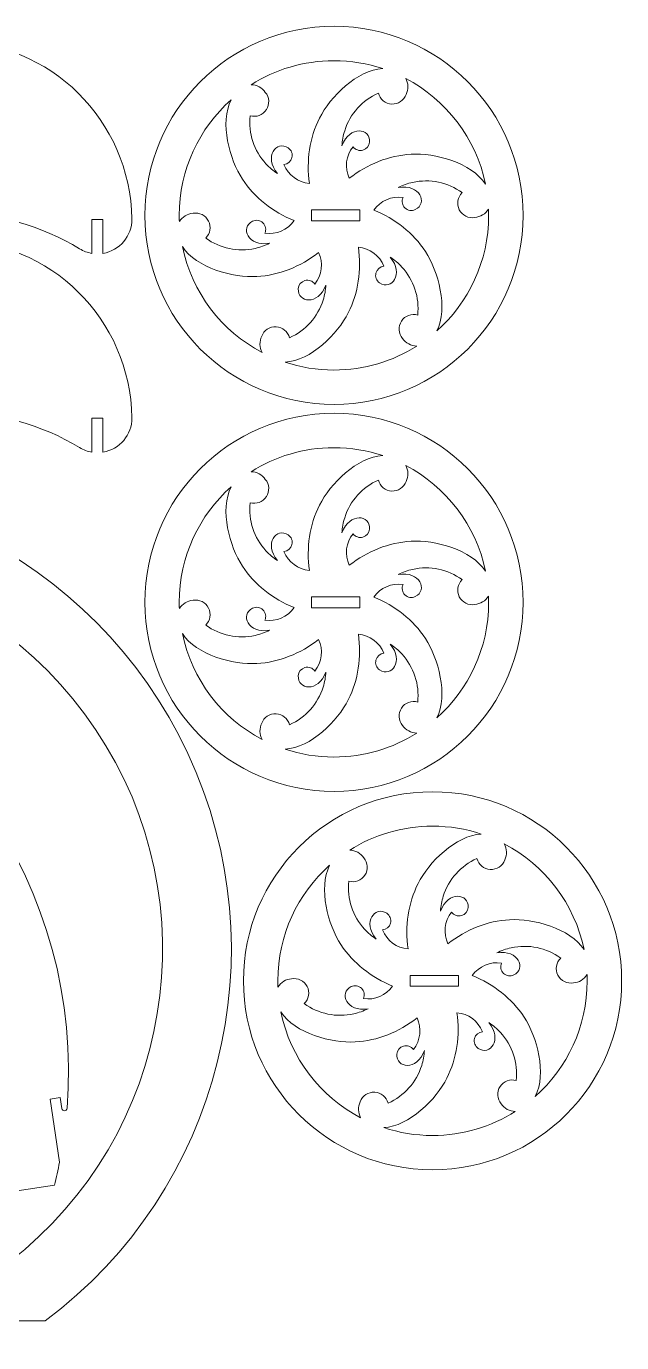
# Model space of a CAD drawing. Header units: millimetres. Extents: x -523 to 505, y -645 to 645.
# Drawn here: x 159 to 505, y -559 to 207 of the extents above; entities that cross this region are included whole.
import ezdxf

# ---------------------------------------------------------------- set-up
doc = ezdxf.new("R2010")
doc.units = ezdxf.units.MM
doc.header["$MEASUREMENT"] = 0
doc.layers.add('Layer 1', color=7, linetype='Continuous')

msp = doc.modelspace()

# ---------------------------------------------------------------- linework, layer by layer
at = {"layer": 'Layer 1', "color": 250, "lineweight": 20}
for points, knots in [([(-17.4281, 204.4295), (-17.4281, 204.4295), (-17.4281, 198.0795), (-17.4281, 198.0795), (-17.4281, 198.0795), (-17.4281, 198.0795), (-122.4281, 198.0795), (-122.4281, 198.0795), (-122.4281, 198.0795), (-122.4281, 198.0795), (-122.4281, 204.4295), (-122.4281, 204.4295), (-122.4281, 204.4295), (-122.4281, 204.4295), (-162.4281, 204.4295), (-162.4281, 204.4295), (-162.4281, 204.4295), (-162.4281, 204.4295), (-162.4281, 198.0795), (-162.4281, 198.0795), (-162.4281, 198.0795), (-162.4281, 198.0795), (-267.4281, 198.0795), (-267.4281, 198.0795), (-267.4281, 198.0795), (-267.4281, 198.0795), (-267.4281, 204.4295), (-267.4281, 204.4295), (-267.4281, 204.4295), (-267.4281, 204.4295), (-307.4281, 204.4295), (-307.4281, 204.4295), (-307.4281, 204.4295), (-307.4281, 204.4295), (-307.4281, 198.0795), (-307.4281, 198.0795), (-307.4281, 198.0795), (-307.4281, 198.0795), (-400.3692, 198.0795), (-400.3692, 198.0795), (-400.3692, 198.0795), (-457.6916, 198.0795), (-504.3701, 152.0093), (-505.1219, 94.6918), (-505.1219, 94.6918), (-505.252, 84.7731), (-498.0923, 76.2578), (-488.2986, 74.6831), (-488.2986, 74.6831), (-488.2986, 74.6831), (-488.2986, 94.4295), (-488.2986, 94.4295), (-488.2986, 94.4295), (-488.2986, 94.4295), (-481.9486, 94.4295), (-481.9486, 94.4295), (-481.9486, 94.4295), (-481.9486, 94.4295), (-481.9486, 74.6831), (-481.9486, 74.6831), (-481.9486, 74.6831), (-479.4079, 75.0916), (-476.9698, 75.9867), (-474.7682, 77.3191), (-474.7682, 77.3191), (-452.3282, 90.8999), (-426.5989, 98.0795), (-400.3692, 98.0795), (-400.3692, 98.0795), (-400.3692, 98.0795), (-307.4281, 98.0795), (-307.4281, 98.0795), (-307.4281, 98.0795), (-307.4281, 98.0795), (-307.4281, 91.7295), (-307.4281, 91.7295), (-307.4281, 91.7295), (-307.4281, 91.7295), (-267.4281, 91.7295), (-267.4281, 91.7295), (-267.4281, 91.7295), (-267.4281, 91.7295), (-267.4281, 98.0795), (-267.4281, 98.0795), (-267.4281, 98.0795), (-267.4281, 98.0795), (-162.4281, 98.0795), (-162.4281, 98.0795), (-162.4281, 98.0795), (-162.4281, 98.0795), (-162.4281, 91.7295), (-162.4281, 91.7295), (-162.4281, 91.7295), (-162.4281, 91.7295), (-122.4281, 91.7295), (-122.4281, 91.7295), (-122.4281, 91.7295), (-122.4281, 91.7295), (-122.4281, 98.0795), (-122.4281, 98.0795), (-122.4281, 98.0795), (-122.4281, 98.0795), (-17.4281, 98.0795), (-17.4281, 98.0795), (-17.4281, 98.0795), (-17.4281, 98.0795), (-17.4281, 91.7295), (-17.4281, 91.7295), (-17.4281, 91.7295), (-17.4281, 91.7295), (22.5719, 91.7295), (22.5719, 91.7295), (22.5719, 91.7295), (22.5719, 91.7295), (22.5719, 98.0795), (22.5719, 98.0795), (22.5719, 98.0795), (22.5719, 98.0795), (115.513, 98.0795), (115.513, 98.0795), (115.513, 98.0795), (141.7427, 98.0795), (167.472, 90.8999), (189.912, 77.3191), (189.912, 77.3191), (192.1136, 75.9867), (194.5517, 75.0916), (197.0924, 74.6831), (197.0924, 74.6831), (197.0924, 74.6831), (197.0924, 94.4295), (197.0924, 94.4295), (197.0924, 94.4295), (197.0924, 94.4295), (203.4424, 94.4295), (203.4424, 94.4295), (203.4424, 94.4295), (203.4424, 94.4295), (203.4424, 74.6831), (203.4424, 74.6831), (203.4424, 74.6831), (213.2361, 76.2578), (220.3957, 84.7731), (220.2657, 94.6918), (220.2657, 94.6918), (219.5139, 152.0093), (172.8354, 198.0795), (115.513, 198.0795), (115.513, 198.0795), (115.513, 198.0795), (22.5719, 198.0795), (22.5719, 198.0795), (22.5719, 198.0795), (22.5719, 198.0795), (22.5719, 204.4295), (22.5719, 204.4295), (22.5719, 204.4295), (22.5719, 204.4295), (-17.4281, 204.4295), (-17.4281, 204.4295)], [0, 0, 0, 0, 0.02439024, 0.02439024, 0.02439024, 0.02439024, 0.04878049, 0.04878049, 0.04878049, 0.04878049, 0.07317073, 0.07317073, 0.07317073, 0.07317073, 0.09756098, 0.09756098, 0.09756098, 0.09756098, 0.12195122, 0.12195122, 0.12195122, 0.12195122, 0.14634146, 0.14634146, 0.14634146, 0.14634146, 0.17073171, 0.17073171, 0.17073171, 0.17073171, 0.19512195, 0.19512195, 0.19512195, 0.19512195, 0.2195122, 0.2195122, 0.2195122, 0.2195122, 0.24390244, 0.24390244, 0.24390244, 0.24390244, 0.26829268, 0.26829268, 0.26829268, 0.26829268, 0.29268293, 0.29268293, 0.29268293, 0.29268293, 0.31707317, 0.31707317, 0.31707317, 0.31707317, 0.34146341, 0.34146341, 0.34146341, 0.34146341, 0.36585366, 0.36585366, 0.36585366, 0.36585366, 0.3902439, 0.3902439, 0.3902439, 0.3902439, 0.41463415, 0.41463415, 0.41463415, 0.41463415, 0.43902439, 0.43902439, 0.43902439, 0.43902439, 0.46341463, 0.46341463, 0.46341463, 0.46341463, 0.48780488, 0.48780488, 0.48780488, 0.48780488, 0.51219512, 0.51219512, 0.51219512, 0.51219512, 0.53658537, 0.53658537, 0.53658537, 0.53658537, 0.56097561, 0.56097561, 0.56097561, 0.56097561, 0.58536585, 0.58536585, 0.58536585, 0.58536585, 0.6097561, 0.6097561, 0.6097561, 0.6097561, 0.63414634, 0.63414634, 0.63414634, 0.63414634, 0.65853659, 0.65853659, 0.65853659, 0.65853659, 0.68292683, 0.68292683, 0.68292683, 0.68292683, 0.70731707, 0.70731707, 0.70731707, 0.70731707, 0.73170732, 0.73170732, 0.73170732, 0.73170732, 0.75609756, 0.75609756, 0.75609756, 0.75609756, 0.7804878, 0.7804878, 0.7804878, 0.7804878, 0.80487805, 0.80487805, 0.80487805, 0.80487805, 0.82926829, 0.82926829, 0.82926829, 0.82926829, 0.85365854, 0.85365854, 0.85365854, 0.85365854, 0.87804878, 0.87804878, 0.87804878, 0.87804878, 0.90243902, 0.90243902, 0.90243902, 0.90243902, 0.92682927, 0.92682927, 0.92682927, 0.92682927, 0.95121951, 0.95121951, 0.95121951, 0.95121951, 1, 1, 1, 1]), ([(447.8734, 96.7951), (447.8735, 157.5462), (398.625, 206.7949), (337.8738, 206.7951), (337.8738, 206.7951), (277.1225, 206.7953), (227.8737, 157.5468), (227.8735, 96.7956), (227.8735, 96.7956), (227.8733, 36.0444), (277.1217, -13.2045), (337.8735, -13.2048), (337.8735, -13.2048), (398.6247, -13.2048), (447.8733, 36.0438), (447.8734, 96.7951)], [0, 0, 0, 0, 0.2, 0.2, 0.2, 0.2, 0.4, 0.4, 0.4, 0.4, 0.6, 0.6, 0.6, 0.6, 1, 1, 1, 1]), ([(366.2148, 182.2034), (351.2769, 181.424), (335.6296, 165.6923), (329.4669, 153.4354), (329.4669, 153.4354), (323.6839, 141.9329), (321.6837, 128.5065), (323.6085, 115.3256), (323.6085, 115.3256), (317.0081, 115.8827), (311.2188, 120.1391), (308.7671, 126.4006), (308.7671, 126.4006), (310.9966, 126.6084), (312.854, 128.1961), (313.4059, 130.3659), (313.4059, 130.3659), (313.9582, 132.5358), (313.0853, 134.8181), (311.2265, 136.0662), (311.2265, 136.0662), (304.4615, 140.6079), (296.8277, 131.0697), (305.0412, 121.1), (305.0412, 121.1), (302.5899, 122.7055), (300.323, 124.6204), (298.3033, 126.8195), (298.3033, 126.8195), (291.3607, 134.3787), (288.0037, 144.558), (289.0875, 154.7644), (289.0875, 154.7644), (292.6666, 153.7414), (296.4941, 155.1744), (298.5216, 158.296), (298.5216, 158.296), (300.549, 161.4178), (300.3016, 165.4972), (297.9117, 168.3511), (297.9117, 168.3511), (296.0378, 171.0766), (292.9796, 172.7334), (289.6922, 172.8288), (289.6922, 172.8288), (303.613, 181.6606), (320.124, 186.7761), (337.8307, 186.7761), (337.8307, 186.7761), (347.7493, 186.7761), (357.2911, 185.1671), (366.2148, 182.2034)], [0, 0, 0, 0, 0.07142857, 0.07142857, 0.07142857, 0.07142857, 0.14285714, 0.14285714, 0.14285714, 0.14285714, 0.21428571, 0.21428571, 0.21428571, 0.21428571, 0.28571429, 0.28571429, 0.28571429, 0.28571429, 0.35714286, 0.35714286, 0.35714286, 0.35714286, 0.42857143, 0.42857143, 0.42857143, 0.42857143, 0.5, 0.5, 0.5, 0.5, 0.57142857, 0.57142857, 0.57142857, 0.57142857, 0.64285714, 0.64285714, 0.64285714, 0.64285714, 0.71428571, 0.71428571, 0.71428571, 0.71428571, 0.78571429, 0.78571429, 0.78571429, 0.78571429, 0.85714286, 0.85714286, 0.85714286, 0.85714286, 1, 1, 1, 1]), ([(379.6184, 176.5038), (403.1375, 164.1525), (420.5216, 141.7006), (426.0026, 114.9119), (426.0026, 114.9119), (417.8569, 127.4564), (396.4119, 133.1406), (382.7169, 132.3492), (382.7169, 132.3492), (369.8641, 131.6062), (357.2365, 126.6253), (346.7839, 118.368), (346.7839, 118.368), (343.9662, 124.3627), (344.7576, 131.5044), (348.9544, 136.7584), (348.9544, 136.7584), (350.2491, 134.9315), (352.5528, 134.1168), (354.7079, 134.7237), (354.7079, 134.7237), (356.8631, 135.3304), (358.4033, 137.2274), (358.5548, 139.4613), (358.5548, 139.4613), (359.1055, 147.5908), (347.0282, 149.4327), (342.501, 137.3347), (342.501, 137.3347), (342.6658, 140.2604), (343.1906, 143.1811), (344.0852, 146.0298), (344.0852, 146.0298), (347.1604, 155.8218), (354.2975, 163.8188), (363.6783, 167.9833), (363.6783, 167.9833), (364.5819, 164.3722), (367.7367, 161.774), (371.4539, 161.5789), (371.4539, 161.5789), (375.1711, 161.3841), (378.5802, 163.638), (379.8569, 167.1347), (379.8569, 167.1347), (381.2822, 170.1243), (381.1857, 173.6066), (379.6184, 176.5038)], [0, 0, 0, 0, 0.07692308, 0.07692308, 0.07692308, 0.07692308, 0.15384615, 0.15384615, 0.15384615, 0.15384615, 0.23076923, 0.23076923, 0.23076923, 0.23076923, 0.30769231, 0.30769231, 0.30769231, 0.30769231, 0.38461538, 0.38461538, 0.38461538, 0.38461538, 0.46153846, 0.46153846, 0.46153846, 0.46153846, 0.53846154, 0.53846154, 0.53846154, 0.53846154, 0.61538462, 0.61538462, 0.61538462, 0.61538462, 0.69230769, 0.69230769, 0.69230769, 0.69230769, 0.76923077, 0.76923077, 0.76923077, 0.76923077, 0.84615385, 0.84615385, 0.84615385, 0.84615385, 1, 1, 1, 1]), ([(284.5806, 117.8623), (291.6506, 107.1029), (302.278, 98.6576), (314.6554, 93.734), (314.6554, 93.734), (310.8727, 88.2966), (304.2921, 85.411), (297.6435, 86.4185), (297.6435, 86.4185), (298.5783, 88.4532), (298.132, 90.8556), (296.5288, 92.4185), (296.5288, 92.4185), (294.9258, 93.9817), (292.5129, 94.3669), (290.5025, 93.3812), (290.5025, 93.3812), (283.1869, 89.7934), (287.6303, 78.4133), (300.3711, 80.5415), (300.3711, 80.5415), (297.755, 79.2214), (294.9631, 78.2155), (292.0488, 77.566), (292.0488, 77.566), (282.0311, 75.3332), (271.537, 77.5155), (263.2399, 83.5574), (263.2399, 83.5574), (265.9155, 86.1455), (266.5882, 90.1766), (264.8985, 93.4934), (264.8985, 93.4934), (263.2087, 96.81), (259.5522, 98.6355), (255.8856, 97.9927), (255.8856, 97.9927), (252.5961, 97.7333), (249.6384, 95.9211), (247.9103, 93.133), (247.9103, 93.133), (247.8622, 94.342), (247.8307, 95.5554), (247.8307, 96.7762), (247.8307, 96.7762), (247.8307, 123.5162), (259.4965, 147.528), (278.0116, 164.0124), (278.0116, 164.0124), (271.2642, 150.6819), (277.0582, 129.3111), (284.5806, 117.8623)], [0, 0, 0, 0, 0.07142857, 0.07142857, 0.07142857, 0.07142857, 0.14285714, 0.14285714, 0.14285714, 0.14285714, 0.21428571, 0.21428571, 0.21428571, 0.21428571, 0.28571429, 0.28571429, 0.28571429, 0.28571429, 0.35714286, 0.35714286, 0.35714286, 0.35714286, 0.42857143, 0.42857143, 0.42857143, 0.42857143, 0.5, 0.5, 0.5, 0.5, 0.57142857, 0.57142857, 0.57142857, 0.57142857, 0.64285714, 0.64285714, 0.64285714, 0.64285714, 0.71428571, 0.71428571, 0.71428571, 0.71428571, 0.78571429, 0.78571429, 0.78571429, 0.78571429, 0.85714286, 0.85714286, 0.85714286, 0.85714286, 1, 1, 1, 1]), ([(419.7759, 95.5599), (423.0653, 95.8194), (426.0227, 97.6313), (427.751, 100.4192), (427.751, 100.4192), (427.7991, 99.2103), (427.8306, 97.997), (427.8306, 96.7762), (427.8306, 96.7762), (427.8306, 70.0363), (416.165, 46.0247), (397.6502, 29.5404), (397.6502, 29.5404), (404.3973, 42.8708), (398.6034, 64.2414), (391.0809, 75.6901), (391.0809, 75.6901), (384.011, 86.4496), (373.3837, 94.8949), (361.0062, 99.8185), (361.0062, 99.8185), (364.7889, 105.256), (371.3694, 108.1415), (378.018, 107.134), (378.018, 107.134), (377.0832, 105.0994), (377.5296, 102.6969), (379.1326, 101.1341), (379.1326, 101.1341), (380.7357, 99.5709), (383.1487, 99.1856), (385.159, 100.1714), (385.159, 100.1714), (392.4747, 103.7591), (388.0313, 115.1392), (375.2904, 113.0111), (375.2904, 113.0111), (377.9066, 114.3312), (380.6984, 115.3369), (383.6127, 115.9865), (383.6127, 115.9865), (393.6305, 118.2194), (404.1246, 116.037), (412.4216, 109.9952), (412.4216, 109.9952), (409.7461, 107.4071), (409.0734, 103.3758), (410.763, 100.0592), (410.763, 100.0592), (412.4528, 96.7426), (416.1094, 94.9171), (419.7759, 95.5599)], [0, 0, 0, 0, 0.07142857, 0.07142857, 0.07142857, 0.07142857, 0.14285714, 0.14285714, 0.14285714, 0.14285714, 0.21428571, 0.21428571, 0.21428571, 0.21428571, 0.28571429, 0.28571429, 0.28571429, 0.28571429, 0.35714286, 0.35714286, 0.35714286, 0.35714286, 0.42857143, 0.42857143, 0.42857143, 0.42857143, 0.5, 0.5, 0.5, 0.5, 0.57142857, 0.57142857, 0.57142857, 0.57142857, 0.64285714, 0.64285714, 0.64285714, 0.64285714, 0.71428571, 0.71428571, 0.71428571, 0.71428571, 0.78571429, 0.78571429, 0.78571429, 0.78571429, 0.85714286, 0.85714286, 0.85714286, 0.85714286, 1, 1, 1, 1]), ([(352.8734, 99.9702), (352.8734, 99.9702), (352.8734, 93.6202), (352.8734, 93.6202), (352.8734, 93.6202), (352.8734, 93.6202), (324.8735, 93.6202), (324.8735, 93.6202), (324.8735, 93.6202), (324.8735, 93.6202), (324.8735, 99.9702), (324.8735, 99.9702), (324.8735, 99.9702), (324.8735, 99.9702), (352.8734, 99.9702), (352.8734, 99.9702)], [0, 0, 0, 0, 0.2, 0.2, 0.2, 0.2, 0.4, 0.4, 0.4, 0.4, 0.6, 0.6, 0.6, 0.6, 1, 1, 1, 1]), ([(-17.4281, 88.7295), (-17.4281, 88.7295), (-17.4281, 82.3795), (-17.4281, 82.3795), (-17.4281, 82.3795), (-17.4281, 82.3795), (-122.4281, 82.3795), (-122.4281, 82.3795), (-122.4281, 82.3795), (-122.4281, 82.3795), (-122.4281, 88.7295), (-122.4281, 88.7295), (-122.4281, 88.7295), (-122.4281, 88.7295), (-162.4281, 88.7295), (-162.4281, 88.7295), (-162.4281, 88.7295), (-162.4281, 88.7295), (-162.4281, 82.3795), (-162.4281, 82.3795), (-162.4281, 82.3795), (-162.4281, 82.3795), (-267.4281, 82.3795), (-267.4281, 82.3795), (-267.4281, 82.3795), (-267.4281, 82.3795), (-267.4281, 88.7295), (-267.4281, 88.7295), (-267.4281, 88.7295), (-267.4281, 88.7295), (-307.4281, 88.7295), (-307.4281, 88.7295), (-307.4281, 88.7295), (-307.4281, 88.7295), (-307.4281, 82.3795), (-307.4281, 82.3795), (-307.4281, 82.3795), (-307.4281, 82.3795), (-400.3692, 82.3795), (-400.3692, 82.3795), (-400.3692, 82.3795), (-457.6916, 82.3795), (-504.3701, 36.3093), (-505.1219, -21.0082), (-505.1219, -21.0082), (-505.252, -30.9269), (-498.0923, -39.4422), (-488.2986, -41.0169), (-488.2986, -41.0169), (-488.2986, -41.0169), (-488.2986, -21.2705), (-488.2986, -21.2705), (-488.2986, -21.2705), (-488.2986, -21.2705), (-481.9486, -21.2705), (-481.9486, -21.2705), (-481.9486, -21.2705), (-481.9486, -21.2705), (-481.9486, -41.0169), (-481.9486, -41.0169), (-481.9486, -41.0169), (-479.4079, -40.6084), (-476.9698, -39.7133), (-474.7682, -38.3809), (-474.7682, -38.3809), (-452.3282, -24.8001), (-426.5989, -17.6205), (-400.3692, -17.6205), (-400.3692, -17.6205), (-400.3692, -17.6205), (-307.4281, -17.6205), (-307.4281, -17.6205), (-307.4281, -17.6205), (-307.4281, -17.6205), (-307.4281, -23.9705), (-307.4281, -23.9705), (-307.4281, -23.9705), (-307.4281, -23.9705), (-267.4281, -23.9705), (-267.4281, -23.9705), (-267.4281, -23.9705), (-267.4281, -23.9705), (-267.4281, -17.6205), (-267.4281, -17.6205), (-267.4281, -17.6205), (-267.4281, -17.6205), (-162.4281, -17.6205), (-162.4281, -17.6205), (-162.4281, -17.6205), (-162.4281, -17.6205), (-162.4281, -23.9705), (-162.4281, -23.9705), (-162.4281, -23.9705), (-162.4281, -23.9705), (-122.4281, -23.9705), (-122.4281, -23.9705), (-122.4281, -23.9705), (-122.4281, -23.9705), (-122.4281, -17.6205), (-122.4281, -17.6205), (-122.4281, -17.6205), (-122.4281, -17.6205), (-17.4281, -17.6205), (-17.4281, -17.6205), (-17.4281, -17.6205), (-17.4281, -17.6205), (-17.4281, -23.9705), (-17.4281, -23.9705), (-17.4281, -23.9705), (-17.4281, -23.9705), (22.5719, -23.9705), (22.5719, -23.9705), (22.5719, -23.9705), (22.5719, -23.9705), (22.5719, -17.6205), (22.5719, -17.6205), (22.5719, -17.6205), (22.5719, -17.6205), (115.513, -17.6205), (115.513, -17.6205), (115.513, -17.6205), (141.7427, -17.6205), (167.472, -24.8001), (189.912, -38.3809), (189.912, -38.3809), (192.1136, -39.7133), (194.5517, -40.6084), (197.0924, -41.0169), (197.0924, -41.0169), (197.0924, -41.0169), (197.0924, -21.2705), (197.0924, -21.2705), (197.0924, -21.2705), (197.0924, -21.2705), (203.4424, -21.2705), (203.4424, -21.2705), (203.4424, -21.2705), (203.4424, -21.2705), (203.4424, -41.0169), (203.4424, -41.0169), (203.4424, -41.0169), (213.2361, -39.4422), (220.3957, -30.9269), (220.2657, -21.0082), (220.2657, -21.0082), (219.5139, 36.3093), (172.8354, 82.3795), (115.513, 82.3795), (115.513, 82.3795), (115.513, 82.3795), (22.5719, 82.3795), (22.5719, 82.3795), (22.5719, 82.3795), (22.5719, 82.3795), (22.5719, 88.7295), (22.5719, 88.7295), (22.5719, 88.7295), (22.5719, 88.7295), (-17.4281, 88.7295), (-17.4281, 88.7295)], [0, 0, 0, 0, 0.02439024, 0.02439024, 0.02439024, 0.02439024, 0.04878049, 0.04878049, 0.04878049, 0.04878049, 0.07317073, 0.07317073, 0.07317073, 0.07317073, 0.09756098, 0.09756098, 0.09756098, 0.09756098, 0.12195122, 0.12195122, 0.12195122, 0.12195122, 0.14634146, 0.14634146, 0.14634146, 0.14634146, 0.17073171, 0.17073171, 0.17073171, 0.17073171, 0.19512195, 0.19512195, 0.19512195, 0.19512195, 0.2195122, 0.2195122, 0.2195122, 0.2195122, 0.24390244, 0.24390244, 0.24390244, 0.24390244, 0.26829268, 0.26829268, 0.26829268, 0.26829268, 0.29268293, 0.29268293, 0.29268293, 0.29268293, 0.31707317, 0.31707317, 0.31707317, 0.31707317, 0.34146341, 0.34146341, 0.34146341, 0.34146341, 0.36585366, 0.36585366, 0.36585366, 0.36585366, 0.3902439, 0.3902439, 0.3902439, 0.3902439, 0.41463415, 0.41463415, 0.41463415, 0.41463415, 0.43902439, 0.43902439, 0.43902439, 0.43902439, 0.46341463, 0.46341463, 0.46341463, 0.46341463, 0.48780488, 0.48780488, 0.48780488, 0.48780488, 0.51219512, 0.51219512, 0.51219512, 0.51219512, 0.53658537, 0.53658537, 0.53658537, 0.53658537, 0.56097561, 0.56097561, 0.56097561, 0.56097561, 0.58536585, 0.58536585, 0.58536585, 0.58536585, 0.6097561, 0.6097561, 0.6097561, 0.6097561, 0.63414634, 0.63414634, 0.63414634, 0.63414634, 0.65853659, 0.65853659, 0.65853659, 0.65853659, 0.68292683, 0.68292683, 0.68292683, 0.68292683, 0.70731707, 0.70731707, 0.70731707, 0.70731707, 0.73170732, 0.73170732, 0.73170732, 0.73170732, 0.75609756, 0.75609756, 0.75609756, 0.75609756, 0.7804878, 0.7804878, 0.7804878, 0.7804878, 0.80487805, 0.80487805, 0.80487805, 0.80487805, 0.82926829, 0.82926829, 0.82926829, 0.82926829, 0.85365854, 0.85365854, 0.85365854, 0.85365854, 0.87804878, 0.87804878, 0.87804878, 0.87804878, 0.90243902, 0.90243902, 0.90243902, 0.90243902, 0.92682927, 0.92682927, 0.92682927, 0.92682927, 0.95121951, 0.95121951, 0.95121951, 0.95121951, 1, 1, 1, 1]), ([(249.6586, 78.6413), (257.8037, 66.0962), (279.2494, 60.4119), (292.9447, 61.2033), (292.9447, 61.2033), (305.7976, 61.9463), (318.4252, 66.9273), (328.8778, 75.1846), (328.8778, 75.1846), (331.6954, 69.19), (330.9041, 62.0482), (326.7073, 56.7941), (326.7073, 56.7941), (325.4126, 58.621), (323.1089, 59.4357), (320.9538, 58.8288), (320.9538, 58.8288), (318.7985, 58.2221), (317.2584, 56.3251), (317.1069, 54.0912), (317.1069, 54.0912), (316.5562, 45.9617), (328.6335, 44.1198), (333.1607, 56.2177), (333.1607, 56.2177), (332.996, 53.2921), (332.4711, 50.3713), (331.5765, 47.5227), (331.5765, 47.5227), (328.5013, 37.7307), (321.3642, 29.7337), (311.9834, 25.5691), (311.9834, 25.5691), (311.0798, 29.1803), (307.925, 31.7785), (304.2077, 31.9735), (304.2077, 31.9735), (300.4906, 32.1684), (297.0814, 29.9145), (295.8048, 26.4178), (295.8048, 26.4178), (294.3794, 23.428), (294.476, 19.9455), (296.0436, 17.0482), (296.0436, 17.0482), (272.5239, 29.3996), (255.1394, 51.852), (249.6586, 78.6413)], [0, 0, 0, 0, 0.07692308, 0.07692308, 0.07692308, 0.07692308, 0.15384615, 0.15384615, 0.15384615, 0.15384615, 0.23076923, 0.23076923, 0.23076923, 0.23076923, 0.30769231, 0.30769231, 0.30769231, 0.30769231, 0.38461538, 0.38461538, 0.38461538, 0.38461538, 0.46153846, 0.46153846, 0.46153846, 0.46153846, 0.53846154, 0.53846154, 0.53846154, 0.53846154, 0.61538462, 0.61538462, 0.61538462, 0.61538462, 0.69230769, 0.69230769, 0.69230769, 0.69230769, 0.76923077, 0.76923077, 0.76923077, 0.76923077, 0.84615385, 0.84615385, 0.84615385, 0.84615385, 1, 1, 1, 1]), ([(352.0532, 78.2268), (358.6536, 77.6696), (364.4427, 73.4133), (366.8944, 67.1519), (366.8944, 67.1519), (364.6651, 66.9441), (362.8077, 65.3563), (362.2557, 63.1865), (362.2557, 63.1865), (361.7034, 61.0166), (362.5763, 58.7342), (364.4352, 57.4862), (364.4352, 57.4862), (371.2, 52.9445), (378.8338, 62.4827), (370.6203, 72.4525), (370.6203, 72.4525), (373.0718, 70.8469), (375.3386, 68.932), (377.3583, 66.7329), (377.3583, 66.7329), (384.301, 59.1737), (387.658, 48.9943), (386.5741, 38.7881), (386.5741, 38.7881), (382.9951, 39.811), (379.1675, 38.378), (377.1399, 35.2564), (377.1399, 35.2564), (375.1126, 32.1347), (375.3599, 28.0552), (377.7499, 25.2014), (377.7499, 25.2014), (379.6238, 22.4759), (382.6819, 20.8192), (385.9693, 20.7236), (385.9693, 20.7236), (372.0485, 11.8917), (355.5373, 6.7762), (337.8307, 6.7762), (337.8307, 6.7762), (327.9118, 6.7762), (318.37, 8.3854), (309.446, 11.3491), (309.446, 11.3491), (324.3841, 12.1279), (340.0321, 27.86), (346.1948, 40.1172), (346.1948, 40.1172), (351.9777, 51.6196), (353.978, 65.0459), (352.0532, 78.2268)], [0, 0, 0, 0, 0.07142857, 0.07142857, 0.07142857, 0.07142857, 0.14285714, 0.14285714, 0.14285714, 0.14285714, 0.21428571, 0.21428571, 0.21428571, 0.21428571, 0.28571429, 0.28571429, 0.28571429, 0.28571429, 0.35714286, 0.35714286, 0.35714286, 0.35714286, 0.42857143, 0.42857143, 0.42857143, 0.42857143, 0.5, 0.5, 0.5, 0.5, 0.57142857, 0.57142857, 0.57142857, 0.57142857, 0.64285714, 0.64285714, 0.64285714, 0.64285714, 0.71428571, 0.71428571, 0.71428571, 0.71428571, 0.78571429, 0.78571429, 0.78571429, 0.78571429, 0.85714286, 0.85714286, 0.85714286, 0.85714286, 1, 1, 1, 1]), ([(447.8734, -128.4182), (447.8735, -67.6671), (398.625, -18.4184), (337.8738, -18.4182), (337.8738, -18.4182), (277.1225, -18.418), (227.8737, -67.6665), (227.8735, -128.4177), (227.8735, -128.4177), (227.8733, -189.1689), (277.1217, -238.4178), (337.8735, -238.4181), (337.8735, -238.4181), (398.6247, -238.4181), (447.8733, -189.1695), (447.8734, -128.4182)], [0, 0, 0, 0, 0.2, 0.2, 0.2, 0.2, 0.4, 0.4, 0.4, 0.4, 0.6, 0.6, 0.6, 0.6, 1, 1, 1, 1]), ([(169.9523, -546.5589), (272.2128, -470.0063), (306.8327, -332.2655), (252.9196, -216.4601), (252.9196, -216.4601), (199.0066, -100.6546), (71.3154, -38.4776), (-53.0961, -67.4514), (-53.0961, -67.4514), (-53.8391, -67.6245), (-54.3338, -68.3266), (-54.2468, -69.0838), (-54.2468, -69.0838), (-54.1598, -69.841), (-53.5189, -70.4126), (-52.7566, -70.4126), (-52.7566, -70.4126), (-52.7566, -70.4126), (-46.2485, -70.4126), (-46.2485, -70.4126), (-46.2485, -70.4126), (-46.2485, -70.4126), (-46.2485, -76.4126), (-46.2485, -76.4126), (-46.2485, -76.4126), (-46.2485, -76.4126), (-83.4138, -76.4126), (-83.4138, -76.4126), (-83.4138, -76.4126), (-87.7338, -77.9698), (-92.0135, -79.637), (-96.2485, -81.4126), (-96.2485, -81.4126), (-96.2485, -81.4126), (-96.2479, -125.4705), (-96.2479, -125.4705), (-96.2479, -125.4705), (11.3485, -70.6638), (143.0072, -108.3943), (205.2428, -211.8707), (205.2428, -211.8707), (267.4784, -315.347), (239.0979, -449.3327), (140.2532, -518.6894), (140.2532, -518.6894), (121.1459, -524.6549), (105.3442, -500.4858), (119.162, -489.3595), (119.162, -489.3595), (120.3151, -491.3387), (122.3005, -492.7392), (124.5744, -493.0138), (124.5744, -493.0138), (132.485, -493.9689), (135.8885, -486.1015), (132.3889, -480.5572), (132.3889, -480.5572), (127.3983, -472.6506), (116.497, -476.801), (110.7236, -481.4439), (110.7236, -481.4439), (104.4728, -486.4704), (100.4853, -494.3996), (100.0154, -502.7927), (100.0154, -502.7927), (99.6681, -508.9951), (101.323, -514.9453), (104.4933, -519.9186), (104.4933, -519.9186), (106.605, -524.5849), (103.4913, -528.6359), (100.1404, -531.2445), (100.1404, -531.2445), (94.541, -535.603), (86.1167, -537.3902), (86.7679, -546.5588), (86.7679, -546.5588), (86.7679, -546.5588), (110.8601, -546.5589), (110.8601, -546.5589), (110.8601, -546.5589), (110.8601, -546.5589), (110.8601, -552.9089), (110.8601, -552.9089), (110.8601, -552.9089), (110.8601, -552.9089), (104.6444, -552.9089), (104.6444, -552.9089), (104.6444, -552.9089), (104.6444, -552.9089), (104.6444, -559.2589), (104.6444, -559.2589), (104.6444, -559.2589), (104.6444, -559.2589), (139.6443, -559.2589), (139.6443, -559.2589), (139.6443, -559.2589), (139.6443, -559.2589), (139.6443, -552.9089), (139.6443, -552.9089), (139.6443, -552.9089), (139.6443, -552.9089), (139.6443, -546.5589), (139.6443, -546.5589), (139.6443, -546.5589), (139.6443, -546.5589), (145.86, -546.5589), (145.86, -546.5589), (145.86, -546.5589), (145.86, -546.5589), (169.9523, -546.5589), (169.9523, -546.5589)], [0, 0, 0, 0, 0.03448276, 0.03448276, 0.03448276, 0.03448276, 0.06896552, 0.06896552, 0.06896552, 0.06896552, 0.10344828, 0.10344828, 0.10344828, 0.10344828, 0.13793103, 0.13793103, 0.13793103, 0.13793103, 0.17241379, 0.17241379, 0.17241379, 0.17241379, 0.20689655, 0.20689655, 0.20689655, 0.20689655, 0.24137931, 0.24137931, 0.24137931, 0.24137931, 0.27586207, 0.27586207, 0.27586207, 0.27586207, 0.31034483, 0.31034483, 0.31034483, 0.31034483, 0.34482759, 0.34482759, 0.34482759, 0.34482759, 0.37931034, 0.37931034, 0.37931034, 0.37931034, 0.4137931, 0.4137931, 0.4137931, 0.4137931, 0.44827586, 0.44827586, 0.44827586, 0.44827586, 0.48275862, 0.48275862, 0.48275862, 0.48275862, 0.51724138, 0.51724138, 0.51724138, 0.51724138, 0.55172414, 0.55172414, 0.55172414, 0.55172414, 0.5862069, 0.5862069, 0.5862069, 0.5862069, 0.62068966, 0.62068966, 0.62068966, 0.62068966, 0.65517241, 0.65517241, 0.65517241, 0.65517241, 0.68965517, 0.68965517, 0.68965517, 0.68965517, 0.72413793, 0.72413793, 0.72413793, 0.72413793, 0.75862069, 0.75862069, 0.75862069, 0.75862069, 0.79310345, 0.79310345, 0.79310345, 0.79310345, 0.82758621, 0.82758621, 0.82758621, 0.82758621, 0.86206897, 0.86206897, 0.86206897, 0.86206897, 0.89655172, 0.89655172, 0.89655172, 0.89655172, 0.93103448, 0.93103448, 0.93103448, 0.93103448, 1, 1, 1, 1]), ([(366.2148, -43.0099), (351.2769, -43.7893), (335.6296, -59.521), (329.4669, -71.7779), (329.4669, -71.7779), (323.6839, -83.2804), (321.6837, -96.7068), (323.6085, -109.8877), (323.6085, -109.8877), (317.0081, -109.3306), (311.2188, -105.0742), (308.7671, -98.8127), (308.7671, -98.8127), (310.9966, -98.6049), (312.854, -97.0172), (313.4059, -94.8474), (313.4059, -94.8474), (313.9582, -92.6775), (313.0853, -90.3952), (311.2265, -89.1471), (311.2265, -89.1471), (304.4615, -84.6054), (296.8277, -94.1436), (305.0412, -104.1133), (305.0412, -104.1133), (302.5899, -102.5078), (300.323, -100.5929), (298.3033, -98.3938), (298.3033, -98.3938), (291.3607, -90.8346), (288.0037, -80.6553), (289.0875, -70.4489), (289.0875, -70.4489), (292.6666, -71.4719), (296.4941, -70.0389), (298.5216, -66.9173), (298.5216, -66.9173), (300.549, -63.7955), (300.3016, -59.7161), (297.9117, -56.8622), (297.9117, -56.8622), (296.0378, -54.1367), (292.9796, -52.4799), (289.6922, -52.3845), (289.6922, -52.3845), (303.613, -43.5527), (320.124, -38.4372), (337.8307, -38.4372), (337.8307, -38.4372), (347.7493, -38.4372), (357.2911, -40.0462), (366.2148, -43.0099)], [0, 0, 0, 0, 0.07142857, 0.07142857, 0.07142857, 0.07142857, 0.14285714, 0.14285714, 0.14285714, 0.14285714, 0.21428571, 0.21428571, 0.21428571, 0.21428571, 0.28571429, 0.28571429, 0.28571429, 0.28571429, 0.35714286, 0.35714286, 0.35714286, 0.35714286, 0.42857143, 0.42857143, 0.42857143, 0.42857143, 0.5, 0.5, 0.5, 0.5, 0.57142857, 0.57142857, 0.57142857, 0.57142857, 0.64285714, 0.64285714, 0.64285714, 0.64285714, 0.71428571, 0.71428571, 0.71428571, 0.71428571, 0.78571429, 0.78571429, 0.78571429, 0.78571429, 0.85714286, 0.85714286, 0.85714286, 0.85714286, 1, 1, 1, 1]), ([(379.6184, -48.7095), (403.1375, -61.0608), (420.5216, -83.5127), (426.0026, -110.3014), (426.0026, -110.3014), (417.8569, -97.7569), (396.4119, -92.0727), (382.7169, -92.8641), (382.7169, -92.8641), (369.8641, -93.6071), (357.2365, -98.588), (346.7839, -106.8453), (346.7839, -106.8453), (343.9662, -100.8506), (344.7576, -93.7089), (348.9544, -88.4549), (348.9544, -88.4549), (350.2491, -90.2818), (352.5528, -91.0965), (354.7079, -90.4896), (354.7079, -90.4896), (356.8631, -89.8829), (358.4033, -87.9859), (358.5548, -85.752), (358.5548, -85.752), (359.1055, -77.6225), (347.0282, -75.7806), (342.501, -87.8786), (342.501, -87.8786), (342.6658, -84.9529), (343.1906, -82.0322), (344.0852, -79.1835), (344.0852, -79.1835), (347.1604, -69.3915), (354.2975, -61.3945), (363.6783, -57.23), (363.6783, -57.23), (364.5819, -60.8411), (367.7367, -63.4393), (371.4539, -63.6344), (371.4539, -63.6344), (375.1711, -63.8292), (378.5802, -61.5753), (379.8569, -58.0786), (379.8569, -58.0786), (381.2822, -55.089), (381.1857, -51.6067), (379.6184, -48.7095)], [0, 0, 0, 0, 0.07692308, 0.07692308, 0.07692308, 0.07692308, 0.15384615, 0.15384615, 0.15384615, 0.15384615, 0.23076923, 0.23076923, 0.23076923, 0.23076923, 0.30769231, 0.30769231, 0.30769231, 0.30769231, 0.38461538, 0.38461538, 0.38461538, 0.38461538, 0.46153846, 0.46153846, 0.46153846, 0.46153846, 0.53846154, 0.53846154, 0.53846154, 0.53846154, 0.61538462, 0.61538462, 0.61538462, 0.61538462, 0.69230769, 0.69230769, 0.69230769, 0.69230769, 0.76923077, 0.76923077, 0.76923077, 0.76923077, 0.84615385, 0.84615385, 0.84615385, 0.84615385, 1, 1, 1, 1]), ([(284.5806, -107.351), (291.6506, -118.1104), (302.278, -126.5557), (314.6554, -131.4793), (314.6554, -131.4793), (310.8727, -136.9167), (304.2921, -139.8023), (297.6435, -138.7948), (297.6435, -138.7948), (298.5783, -136.7601), (298.132, -134.3577), (296.5288, -132.7948), (296.5288, -132.7948), (294.9258, -131.2316), (292.5129, -130.8464), (290.5025, -131.8321), (290.5025, -131.8321), (283.1869, -135.4199), (287.6303, -146.8), (300.3711, -144.6718), (300.3711, -144.6718), (297.755, -145.9919), (294.9631, -146.9978), (292.0488, -147.6473), (292.0488, -147.6473), (282.0311, -149.8801), (271.537, -147.6978), (263.2399, -141.6559), (263.2399, -141.6559), (265.9155, -139.0678), (266.5882, -135.0367), (264.8985, -131.7199), (264.8985, -131.7199), (263.2087, -128.4033), (259.5522, -126.5778), (255.8856, -127.2206), (255.8856, -127.2206), (252.5961, -127.48), (249.6384, -129.2922), (247.9103, -132.0803), (247.9103, -132.0803), (247.8622, -130.8713), (247.8307, -129.6579), (247.8307, -128.4371), (247.8307, -128.4371), (247.8307, -101.6971), (259.4965, -77.6853), (278.0116, -61.2009), (278.0116, -61.2009), (271.2642, -74.5314), (277.0582, -95.9022), (284.5806, -107.351)], [0, 0, 0, 0, 0.07142857, 0.07142857, 0.07142857, 0.07142857, 0.14285714, 0.14285714, 0.14285714, 0.14285714, 0.21428571, 0.21428571, 0.21428571, 0.21428571, 0.28571429, 0.28571429, 0.28571429, 0.28571429, 0.35714286, 0.35714286, 0.35714286, 0.35714286, 0.42857143, 0.42857143, 0.42857143, 0.42857143, 0.5, 0.5, 0.5, 0.5, 0.57142857, 0.57142857, 0.57142857, 0.57142857, 0.64285714, 0.64285714, 0.64285714, 0.64285714, 0.71428571, 0.71428571, 0.71428571, 0.71428571, 0.78571429, 0.78571429, 0.78571429, 0.78571429, 0.85714286, 0.85714286, 0.85714286, 0.85714286, 1, 1, 1, 1]), ([(-324.3685, -273.5878), (-263.8744, -161.0801), (-132.8136, -106.3616), (-10.2784, -142.4537), (-10.2784, -142.4537), (112.2569, -178.5456), (192.7316, -295.5706), (182.5814, -422.9074), (182.5814, -422.9074), (182.5207, -423.6679), (181.9, -424.2615), (181.1383, -424.2881), (181.1383, -424.2881), (180.3766, -424.3146), (179.716, -423.7659), (179.6026, -423.012), (179.6026, -423.012), (179.6026, -423.012), (178.6348, -416.5763), (178.6348, -416.5763), (178.6348, -416.5763), (178.6348, -416.5763), (172.7015, -417.4686), (172.7015, -417.4686), (172.7015, -417.4686), (172.7015, -417.4686), (178.2284, -454.2206), (178.2284, -454.2206), (178.2284, -454.2206), (177.331, -458.7242), (176.3187, -463.2042), (175.1927, -467.6562), (175.1927, -467.6562), (175.1927, -467.6562), (131.6246, -474.2075), (131.6246, -474.2075), (131.6246, -474.2075), (169.8211, -359.6571), (112.931, -235.0733), (1.3501, -188.9178), (1.3501, -188.9178), (-110.2308, -142.7623), (-238.5062, -190.7524), (-292.3923, -298.8122), (-292.3923, -298.8122), (-295.45, -318.5941), (-269.1998, -330.6259), (-260.2521, -315.3072), (-260.2521, -315.3072), (-262.3807, -314.4612), (-264.0609, -312.7062), (-264.6706, -310.4984), (-264.6706, -310.4984), (-266.7915, -302.8178), (-259.5177, -298.2821), (-253.5146, -300.9183), (-253.5146, -300.9183), (-244.9538, -304.6776), (-247.4369, -316.0749), (-251.1696, -322.4746), (-251.1696, -322.4746), (-255.2107, -329.4034), (-262.4587, -334.5257), (-270.6886, -336.2385), (-270.6886, -336.2385), (-276.7704, -337.5043), (-282.9005, -336.7527), (-288.29, -334.3572), (-288.29, -334.3572), (-293.2184, -332.9629), (-296.7613, -336.6444), (-298.8426, -340.346), (-298.8426, -340.346), (-302.32, -346.5313), (-302.8345, -355.1277), (-311.998, -355.8472), (-311.998, -355.8472), (-311.998, -355.8472), (-315.5809, -332.0229), (-315.5809, -332.0229), (-315.5809, -332.0229), (-315.5809, -332.0229), (-321.8603, -332.9673), (-321.8603, -332.9673), (-321.8603, -332.9673), (-321.8603, -332.9673), (-320.9359, -339.1138), (-320.9359, -339.1138), (-320.9359, -339.1138), (-320.9359, -339.1138), (-327.2153, -340.0582), (-327.2153, -340.0582), (-327.2153, -340.0582), (-327.2153, -340.0582), (-332.4202, -305.4474), (-332.4202, -305.4474), (-332.4202, -305.4474), (-332.4202, -305.4474), (-326.1408, -304.5031), (-326.1408, -304.5031), (-326.1408, -304.5031), (-326.1408, -304.5031), (-319.8614, -303.5588), (-319.8614, -303.5588), (-319.8614, -303.5588), (-319.8614, -303.5588), (-320.7857, -297.4122), (-320.7857, -297.4122), (-320.7857, -297.4122), (-320.7857, -297.4122), (-324.3685, -273.5878), (-324.3685, -273.5878)], [0, 0, 0, 0, 0.03448276, 0.03448276, 0.03448276, 0.03448276, 0.06896552, 0.06896552, 0.06896552, 0.06896552, 0.10344828, 0.10344828, 0.10344828, 0.10344828, 0.13793103, 0.13793103, 0.13793103, 0.13793103, 0.17241379, 0.17241379, 0.17241379, 0.17241379, 0.20689655, 0.20689655, 0.20689655, 0.20689655, 0.24137931, 0.24137931, 0.24137931, 0.24137931, 0.27586207, 0.27586207, 0.27586207, 0.27586207, 0.31034483, 0.31034483, 0.31034483, 0.31034483, 0.34482759, 0.34482759, 0.34482759, 0.34482759, 0.37931034, 0.37931034, 0.37931034, 0.37931034, 0.4137931, 0.4137931, 0.4137931, 0.4137931, 0.44827586, 0.44827586, 0.44827586, 0.44827586, 0.48275862, 0.48275862, 0.48275862, 0.48275862, 0.51724138, 0.51724138, 0.51724138, 0.51724138, 0.55172414, 0.55172414, 0.55172414, 0.55172414, 0.5862069, 0.5862069, 0.5862069, 0.5862069, 0.62068966, 0.62068966, 0.62068966, 0.62068966, 0.65517241, 0.65517241, 0.65517241, 0.65517241, 0.68965517, 0.68965517, 0.68965517, 0.68965517, 0.72413793, 0.72413793, 0.72413793, 0.72413793, 0.75862069, 0.75862069, 0.75862069, 0.75862069, 0.79310345, 0.79310345, 0.79310345, 0.79310345, 0.82758621, 0.82758621, 0.82758621, 0.82758621, 0.86206897, 0.86206897, 0.86206897, 0.86206897, 0.89655172, 0.89655172, 0.89655172, 0.89655172, 0.93103448, 0.93103448, 0.93103448, 0.93103448, 1, 1, 1, 1]), ([(419.7759, -129.6534), (423.0653, -129.3939), (426.0227, -127.582), (427.751, -124.7941), (427.751, -124.7941), (427.7991, -126.003), (427.8306, -127.2163), (427.8306, -128.4371), (427.8306, -128.4371), (427.8306, -155.177), (416.165, -179.1886), (397.6502, -195.6729), (397.6502, -195.6729), (404.3973, -182.3425), (398.6034, -160.9719), (391.0809, -149.5232), (391.0809, -149.5232), (384.011, -138.7637), (373.3837, -130.3184), (361.0062, -125.3948), (361.0062, -125.3948), (364.7889, -119.9573), (371.3694, -117.0718), (378.018, -118.0793), (378.018, -118.0793), (377.0832, -120.1139), (377.5296, -122.5164), (379.1326, -124.0792), (379.1326, -124.0792), (380.7357, -125.6424), (383.1487, -126.0277), (385.159, -125.0419), (385.159, -125.0419), (392.4747, -121.4542), (388.0313, -110.0741), (375.2904, -112.2022), (375.2904, -112.2022), (377.9066, -110.8821), (380.6984, -109.8764), (383.6127, -109.2268), (383.6127, -109.2268), (393.6305, -106.9939), (404.1246, -109.1763), (412.4216, -115.2181), (412.4216, -115.2181), (409.7461, -117.8062), (409.0734, -121.8375), (410.763, -125.1541), (410.763, -125.1541), (412.4528, -128.4707), (416.1094, -130.2962), (419.7759, -129.6534)], [0, 0, 0, 0, 0.07142857, 0.07142857, 0.07142857, 0.07142857, 0.14285714, 0.14285714, 0.14285714, 0.14285714, 0.21428571, 0.21428571, 0.21428571, 0.21428571, 0.28571429, 0.28571429, 0.28571429, 0.28571429, 0.35714286, 0.35714286, 0.35714286, 0.35714286, 0.42857143, 0.42857143, 0.42857143, 0.42857143, 0.5, 0.5, 0.5, 0.5, 0.57142857, 0.57142857, 0.57142857, 0.57142857, 0.64285714, 0.64285714, 0.64285714, 0.64285714, 0.71428571, 0.71428571, 0.71428571, 0.71428571, 0.78571429, 0.78571429, 0.78571429, 0.78571429, 0.85714286, 0.85714286, 0.85714286, 0.85714286, 1, 1, 1, 1]), ([(352.8734, -125.2431), (352.8734, -125.2431), (352.8734, -131.5931), (352.8734, -131.5931), (352.8734, -131.5931), (352.8734, -131.5931), (324.8735, -131.5931), (324.8735, -131.5931), (324.8735, -131.5931), (324.8735, -131.5931), (324.8735, -125.2431), (324.8735, -125.2431), (324.8735, -125.2431), (324.8735, -125.2431), (352.8734, -125.2431), (352.8734, -125.2431)], [0, 0, 0, 0, 0.2, 0.2, 0.2, 0.2, 0.4, 0.4, 0.4, 0.4, 0.6, 0.6, 0.6, 0.6, 1, 1, 1, 1]), ([(249.6586, -146.572), (257.8037, -159.1171), (279.2494, -164.8014), (292.9447, -164.01), (292.9447, -164.01), (305.7976, -163.267), (318.4252, -158.286), (328.8778, -150.0287), (328.8778, -150.0287), (331.6954, -156.0233), (330.9041, -163.1651), (326.7073, -168.4192), (326.7073, -168.4192), (325.4126, -166.5923), (323.1089, -165.7776), (320.9538, -166.3845), (320.9538, -166.3845), (318.7985, -166.9912), (317.2584, -168.8882), (317.1069, -171.1221), (317.1069, -171.1221), (316.5562, -179.2516), (328.6335, -181.0935), (333.1607, -168.9956), (333.1607, -168.9956), (332.996, -171.9212), (332.4711, -174.842), (331.5765, -177.6906), (331.5765, -177.6906), (328.5013, -187.4826), (321.3642, -195.4796), (311.9834, -199.6442), (311.9834, -199.6442), (311.0798, -196.033), (307.925, -193.4348), (304.2077, -193.2398), (304.2077, -193.2398), (300.4906, -193.0449), (297.0814, -195.2988), (295.8048, -198.7955), (295.8048, -198.7955), (294.3794, -201.7853), (294.476, -205.2678), (296.0436, -208.1651), (296.0436, -208.1651), (272.5239, -195.8137), (255.1394, -173.3613), (249.6586, -146.572)], [0, 0, 0, 0, 0.07692308, 0.07692308, 0.07692308, 0.07692308, 0.15384615, 0.15384615, 0.15384615, 0.15384615, 0.23076923, 0.23076923, 0.23076923, 0.23076923, 0.30769231, 0.30769231, 0.30769231, 0.30769231, 0.38461538, 0.38461538, 0.38461538, 0.38461538, 0.46153846, 0.46153846, 0.46153846, 0.46153846, 0.53846154, 0.53846154, 0.53846154, 0.53846154, 0.61538462, 0.61538462, 0.61538462, 0.61538462, 0.69230769, 0.69230769, 0.69230769, 0.69230769, 0.76923077, 0.76923077, 0.76923077, 0.76923077, 0.84615385, 0.84615385, 0.84615385, 0.84615385, 1, 1, 1, 1]), ([(352.0532, -146.9865), (358.6536, -147.5437), (364.4427, -151.8), (366.8944, -158.0614), (366.8944, -158.0614), (364.6651, -158.2692), (362.8077, -159.857), (362.2557, -162.0268), (362.2557, -162.0268), (361.7034, -164.1967), (362.5763, -166.4791), (364.4352, -167.7271), (364.4352, -167.7271), (371.2, -172.2688), (378.8338, -162.7306), (370.6203, -152.7608), (370.6203, -152.7608), (373.0718, -154.3664), (375.3386, -156.2813), (377.3583, -158.4804), (377.3583, -158.4804), (384.301, -166.0396), (387.658, -176.219), (386.5741, -186.4252), (386.5741, -186.4252), (382.9951, -185.4023), (379.1675, -186.8353), (377.1399, -189.9569), (377.1399, -189.9569), (375.1126, -193.0786), (375.3599, -197.1581), (377.7499, -200.0119), (377.7499, -200.0119), (379.6238, -202.7374), (382.6819, -204.3941), (385.9693, -204.4897), (385.9693, -204.4897), (372.0485, -213.3216), (355.5373, -218.4371), (337.8307, -218.4371), (337.8307, -218.4371), (327.9118, -218.4371), (318.37, -216.8279), (309.446, -213.8642), (309.446, -213.8642), (324.3841, -213.0854), (340.0321, -197.3533), (346.1948, -185.0961), (346.1948, -185.0961), (351.9777, -173.5937), (353.978, -160.1674), (352.0532, -146.9865)], [0, 0, 0, 0, 0.07142857, 0.07142857, 0.07142857, 0.07142857, 0.14285714, 0.14285714, 0.14285714, 0.14285714, 0.21428571, 0.21428571, 0.21428571, 0.21428571, 0.28571429, 0.28571429, 0.28571429, 0.28571429, 0.35714286, 0.35714286, 0.35714286, 0.35714286, 0.42857143, 0.42857143, 0.42857143, 0.42857143, 0.5, 0.5, 0.5, 0.5, 0.57142857, 0.57142857, 0.57142857, 0.57142857, 0.64285714, 0.64285714, 0.64285714, 0.64285714, 0.71428571, 0.71428571, 0.71428571, 0.71428571, 0.78571429, 0.78571429, 0.78571429, 0.78571429, 0.85714286, 0.85714286, 0.85714286, 0.85714286, 1, 1, 1, 1]), ([(505.2058, -348.6627), (505.2059, -287.9116), (455.9574, -238.6629), (395.2062, -238.6627), (395.2062, -238.6627), (334.4549, -238.6625), (285.2061, -287.911), (285.2059, -348.6622), (285.2059, -348.6622), (285.2057, -409.4134), (334.4541, -458.6623), (395.2059, -458.6626), (395.2059, -458.6626), (455.9571, -458.6626), (505.2057, -409.414), (505.2058, -348.6627)], [0, 0, 0, 0, 0.2, 0.2, 0.2, 0.2, 0.4, 0.4, 0.4, 0.4, 0.6, 0.6, 0.6, 0.6, 1, 1, 1, 1]), ([(423.5472, -263.2544), (408.6093, -264.0338), (392.962, -279.7655), (386.7993, -292.0224), (386.7993, -292.0224), (381.0163, -303.5249), (379.0161, -316.9513), (380.9409, -330.1322), (380.9409, -330.1322), (374.3405, -329.5751), (368.5512, -325.3187), (366.0995, -319.0572), (366.0995, -319.0572), (368.329, -318.8494), (370.1864, -317.2617), (370.7383, -315.0919), (370.7383, -315.0919), (371.2906, -312.922), (370.4177, -310.6397), (368.5589, -309.3916), (368.5589, -309.3916), (361.7939, -304.8499), (354.1601, -314.3881), (362.3736, -324.3578), (362.3736, -324.3578), (359.9223, -322.7523), (357.6554, -320.8374), (355.6357, -318.6383), (355.6357, -318.6383), (348.6931, -311.0791), (345.3361, -300.8998), (346.4199, -290.6934), (346.4199, -290.6934), (349.999, -291.7164), (353.8265, -290.2834), (355.854, -287.1618), (355.854, -287.1618), (357.8814, -284.04), (357.634, -279.9606), (355.2441, -277.1067), (355.2441, -277.1067), (353.3702, -274.3812), (350.312, -272.7244), (347.0246, -272.629), (347.0246, -272.629), (360.9454, -263.7972), (377.4564, -258.6817), (395.1631, -258.6817), (395.1631, -258.6817), (405.0817, -258.6817), (414.6235, -260.2907), (423.5472, -263.2544)], [0, 0, 0, 0, 0.07142857, 0.07142857, 0.07142857, 0.07142857, 0.14285714, 0.14285714, 0.14285714, 0.14285714, 0.21428571, 0.21428571, 0.21428571, 0.21428571, 0.28571429, 0.28571429, 0.28571429, 0.28571429, 0.35714286, 0.35714286, 0.35714286, 0.35714286, 0.42857143, 0.42857143, 0.42857143, 0.42857143, 0.5, 0.5, 0.5, 0.5, 0.57142857, 0.57142857, 0.57142857, 0.57142857, 0.64285714, 0.64285714, 0.64285714, 0.64285714, 0.71428571, 0.71428571, 0.71428571, 0.71428571, 0.78571429, 0.78571429, 0.78571429, 0.78571429, 0.85714286, 0.85714286, 0.85714286, 0.85714286, 1, 1, 1, 1]), ([(436.9508, -268.954), (460.4699, -281.3053), (477.854, -303.7572), (483.335, -330.5459), (483.335, -330.5459), (475.1893, -318.0014), (453.7443, -312.3172), (440.0493, -313.1086), (440.0493, -313.1086), (427.1965, -313.8516), (414.5689, -318.8325), (404.1163, -327.0898), (404.1163, -327.0898), (401.2986, -321.0951), (402.09, -313.9534), (406.2868, -308.6994), (406.2868, -308.6994), (407.5815, -310.5263), (409.8852, -311.341), (412.0403, -310.7341), (412.0403, -310.7341), (414.1955, -310.1274), (415.7357, -308.2304), (415.8872, -305.9965), (415.8872, -305.9965), (416.4379, -297.867), (404.3606, -296.0251), (399.8334, -308.1231), (399.8334, -308.1231), (399.9982, -305.1974), (400.523, -302.2767), (401.4176, -299.428), (401.4176, -299.428), (404.4928, -289.636), (411.6299, -281.639), (421.0107, -277.4745), (421.0107, -277.4745), (421.9143, -281.0856), (425.0691, -283.6838), (428.7863, -283.8789), (428.7863, -283.8789), (432.5035, -284.0737), (435.9126, -281.8198), (437.1893, -278.3231), (437.1893, -278.3231), (438.6146, -275.3335), (438.5181, -271.8512), (436.9508, -268.954)], [0, 0, 0, 0, 0.07692308, 0.07692308, 0.07692308, 0.07692308, 0.15384615, 0.15384615, 0.15384615, 0.15384615, 0.23076923, 0.23076923, 0.23076923, 0.23076923, 0.30769231, 0.30769231, 0.30769231, 0.30769231, 0.38461538, 0.38461538, 0.38461538, 0.38461538, 0.46153846, 0.46153846, 0.46153846, 0.46153846, 0.53846154, 0.53846154, 0.53846154, 0.53846154, 0.61538462, 0.61538462, 0.61538462, 0.61538462, 0.69230769, 0.69230769, 0.69230769, 0.69230769, 0.76923077, 0.76923077, 0.76923077, 0.76923077, 0.84615385, 0.84615385, 0.84615385, 0.84615385, 1, 1, 1, 1]), ([(341.913, -327.5955), (348.983, -338.3549), (359.6104, -346.8002), (371.9878, -351.7238), (371.9878, -351.7238), (368.2051, -357.1612), (361.6245, -360.0468), (354.9759, -359.0393), (354.9759, -359.0393), (355.9107, -357.0046), (355.4644, -354.6022), (353.8612, -353.0393), (353.8612, -353.0393), (352.2582, -351.4761), (349.8453, -351.0909), (347.8349, -352.0766), (347.8349, -352.0766), (340.5193, -355.6644), (344.9627, -367.0445), (357.7035, -364.9163), (357.7035, -364.9163), (355.0874, -366.2364), (352.2955, -367.2423), (349.3812, -367.8918), (349.3812, -367.8918), (339.3635, -370.1246), (328.8694, -367.9423), (320.5723, -361.9004), (320.5723, -361.9004), (323.2479, -359.3123), (323.9206, -355.2812), (322.2309, -351.9644), (322.2309, -351.9644), (320.5411, -348.6478), (316.8846, -346.8223), (313.218, -347.4651), (313.218, -347.4651), (309.9285, -347.7245), (306.9708, -349.5367), (305.2427, -352.3248), (305.2427, -352.3248), (305.1946, -351.1158), (305.1631, -349.9024), (305.1631, -348.6816), (305.1631, -348.6816), (305.1631, -321.9416), (316.8289, -297.9298), (335.344, -281.4454), (335.344, -281.4454), (328.5966, -294.7759), (334.3906, -316.1467), (341.913, -327.5955)], [0, 0, 0, 0, 0.07142857, 0.07142857, 0.07142857, 0.07142857, 0.14285714, 0.14285714, 0.14285714, 0.14285714, 0.21428571, 0.21428571, 0.21428571, 0.21428571, 0.28571429, 0.28571429, 0.28571429, 0.28571429, 0.35714286, 0.35714286, 0.35714286, 0.35714286, 0.42857143, 0.42857143, 0.42857143, 0.42857143, 0.5, 0.5, 0.5, 0.5, 0.57142857, 0.57142857, 0.57142857, 0.57142857, 0.64285714, 0.64285714, 0.64285714, 0.64285714, 0.71428571, 0.71428571, 0.71428571, 0.71428571, 0.78571429, 0.78571429, 0.78571429, 0.78571429, 0.85714286, 0.85714286, 0.85714286, 0.85714286, 1, 1, 1, 1]), ([(477.1083, -349.8979), (480.3977, -349.6384), (483.3551, -347.8265), (485.0834, -345.0386), (485.0834, -345.0386), (485.1315, -346.2475), (485.163, -347.4608), (485.163, -348.6816), (485.163, -348.6816), (485.163, -375.4215), (473.4974, -399.4331), (454.9826, -415.9174), (454.9826, -415.9174), (461.7297, -402.587), (455.9358, -381.2164), (448.4133, -369.7677), (448.4133, -369.7677), (441.3434, -359.0082), (430.7161, -350.5629), (418.3386, -345.6393), (418.3386, -345.6393), (422.1213, -340.2018), (428.7018, -337.3163), (435.3504, -338.3238), (435.3504, -338.3238), (434.4156, -340.3584), (434.862, -342.7609), (436.465, -344.3237), (436.465, -344.3237), (438.0681, -345.8869), (440.4811, -346.2722), (442.4914, -345.2864), (442.4914, -345.2864), (449.8071, -341.6987), (445.3637, -330.3186), (432.6228, -332.4467), (432.6228, -332.4467), (435.239, -331.1266), (438.0308, -330.1209), (440.9451, -329.4713), (440.9451, -329.4713), (450.9629, -327.2384), (461.457, -329.4208), (469.754, -335.4626), (469.754, -335.4626), (467.0785, -338.0507), (466.4058, -342.082), (468.0954, -345.3986), (468.0954, -345.3986), (469.7852, -348.7152), (473.4418, -350.5407), (477.1083, -349.8979)], [0, 0, 0, 0, 0.07142857, 0.07142857, 0.07142857, 0.07142857, 0.14285714, 0.14285714, 0.14285714, 0.14285714, 0.21428571, 0.21428571, 0.21428571, 0.21428571, 0.28571429, 0.28571429, 0.28571429, 0.28571429, 0.35714286, 0.35714286, 0.35714286, 0.35714286, 0.42857143, 0.42857143, 0.42857143, 0.42857143, 0.5, 0.5, 0.5, 0.5, 0.57142857, 0.57142857, 0.57142857, 0.57142857, 0.64285714, 0.64285714, 0.64285714, 0.64285714, 0.71428571, 0.71428571, 0.71428571, 0.71428571, 0.78571429, 0.78571429, 0.78571429, 0.78571429, 0.85714286, 0.85714286, 0.85714286, 0.85714286, 1, 1, 1, 1]), ([(410.2058, -345.4876), (410.2058, -345.4876), (410.2058, -351.8376), (410.2058, -351.8376), (410.2058, -351.8376), (410.2058, -351.8376), (382.2059, -351.8376), (382.2059, -351.8376), (382.2059, -351.8376), (382.2059, -351.8376), (382.2059, -345.4876), (382.2059, -345.4876), (382.2059, -345.4876), (382.2059, -345.4876), (410.2058, -345.4876), (410.2058, -345.4876)], [0, 0, 0, 0, 0.2, 0.2, 0.2, 0.2, 0.4, 0.4, 0.4, 0.4, 0.6, 0.6, 0.6, 0.6, 1, 1, 1, 1]), ([(306.991, -366.8165), (315.1361, -379.3616), (336.5818, -385.0459), (350.2771, -384.2545), (350.2771, -384.2545), (363.13, -383.5115), (375.7576, -378.5305), (386.2102, -370.2732), (386.2102, -370.2732), (389.0278, -376.2678), (388.2365, -383.4096), (384.0397, -388.6637), (384.0397, -388.6637), (382.745, -386.8368), (380.4413, -386.0221), (378.2862, -386.629), (378.2862, -386.629), (376.1309, -387.2357), (374.5908, -389.1327), (374.4393, -391.3666), (374.4393, -391.3666), (373.8886, -399.4961), (385.9659, -401.338), (390.4931, -389.2401), (390.4931, -389.2401), (390.3284, -392.1657), (389.8035, -395.0865), (388.9089, -397.9351), (388.9089, -397.9351), (385.8337, -407.7271), (378.6966, -415.7241), (369.3158, -419.8887), (369.3158, -419.8887), (368.4122, -416.2775), (365.2574, -413.6793), (361.5401, -413.4843), (361.5401, -413.4843), (357.823, -413.2894), (354.4138, -415.5433), (353.1372, -419.04), (353.1372, -419.04), (351.7118, -422.0298), (351.8084, -425.5123), (353.376, -428.4096), (353.376, -428.4096), (329.8563, -416.0582), (312.4718, -393.6058), (306.991, -366.8165)], [0, 0, 0, 0, 0.07692308, 0.07692308, 0.07692308, 0.07692308, 0.15384615, 0.15384615, 0.15384615, 0.15384615, 0.23076923, 0.23076923, 0.23076923, 0.23076923, 0.30769231, 0.30769231, 0.30769231, 0.30769231, 0.38461538, 0.38461538, 0.38461538, 0.38461538, 0.46153846, 0.46153846, 0.46153846, 0.46153846, 0.53846154, 0.53846154, 0.53846154, 0.53846154, 0.61538462, 0.61538462, 0.61538462, 0.61538462, 0.69230769, 0.69230769, 0.69230769, 0.69230769, 0.76923077, 0.76923077, 0.76923077, 0.76923077, 0.84615385, 0.84615385, 0.84615385, 0.84615385, 1, 1, 1, 1]), ([(409.3856, -367.231), (415.986, -367.7882), (421.7751, -372.0445), (424.2268, -378.3059), (424.2268, -378.3059), (421.9975, -378.5137), (420.1401, -380.1015), (419.5881, -382.2713), (419.5881, -382.2713), (419.0358, -384.4412), (419.9087, -386.7236), (421.7676, -387.9716), (421.7676, -387.9716), (428.5324, -392.5133), (436.1662, -382.9751), (427.9527, -373.0053), (427.9527, -373.0053), (430.4042, -374.6109), (432.671, -376.5258), (434.6907, -378.7249), (434.6907, -378.7249), (441.6334, -386.2841), (444.9904, -396.4635), (443.9065, -406.6697), (443.9065, -406.6697), (440.3275, -405.6468), (436.4999, -407.0798), (434.4723, -410.2014), (434.4723, -410.2014), (432.445, -413.3231), (432.6923, -417.4026), (435.0823, -420.2564), (435.0823, -420.2564), (436.9562, -422.9819), (440.0143, -424.6386), (443.3017, -424.7342), (443.3017, -424.7342), (429.3809, -433.5661), (412.8697, -438.6816), (395.1631, -438.6816), (395.1631, -438.6816), (385.2442, -438.6816), (375.7024, -437.0724), (366.7784, -434.1087), (366.7784, -434.1087), (381.7165, -433.3299), (397.3645, -417.5978), (403.5272, -405.3406), (403.5272, -405.3406), (409.3101, -393.8382), (411.3104, -380.4119), (409.3856, -367.231)], [0, 0, 0, 0, 0.07142857, 0.07142857, 0.07142857, 0.07142857, 0.14285714, 0.14285714, 0.14285714, 0.14285714, 0.21428571, 0.21428571, 0.21428571, 0.21428571, 0.28571429, 0.28571429, 0.28571429, 0.28571429, 0.35714286, 0.35714286, 0.35714286, 0.35714286, 0.42857143, 0.42857143, 0.42857143, 0.42857143, 0.5, 0.5, 0.5, 0.5, 0.57142857, 0.57142857, 0.57142857, 0.57142857, 0.64285714, 0.64285714, 0.64285714, 0.64285714, 0.71428571, 0.71428571, 0.71428571, 0.71428571, 0.78571429, 0.78571429, 0.78571429, 0.78571429, 0.85714286, 0.85714286, 0.85714286, 0.85714286, 1, 1, 1, 1])]:
    msp.add_open_spline(points, degree=3, knots=knots, dxfattribs=at)

doc.saveas('drawing.dxf')
